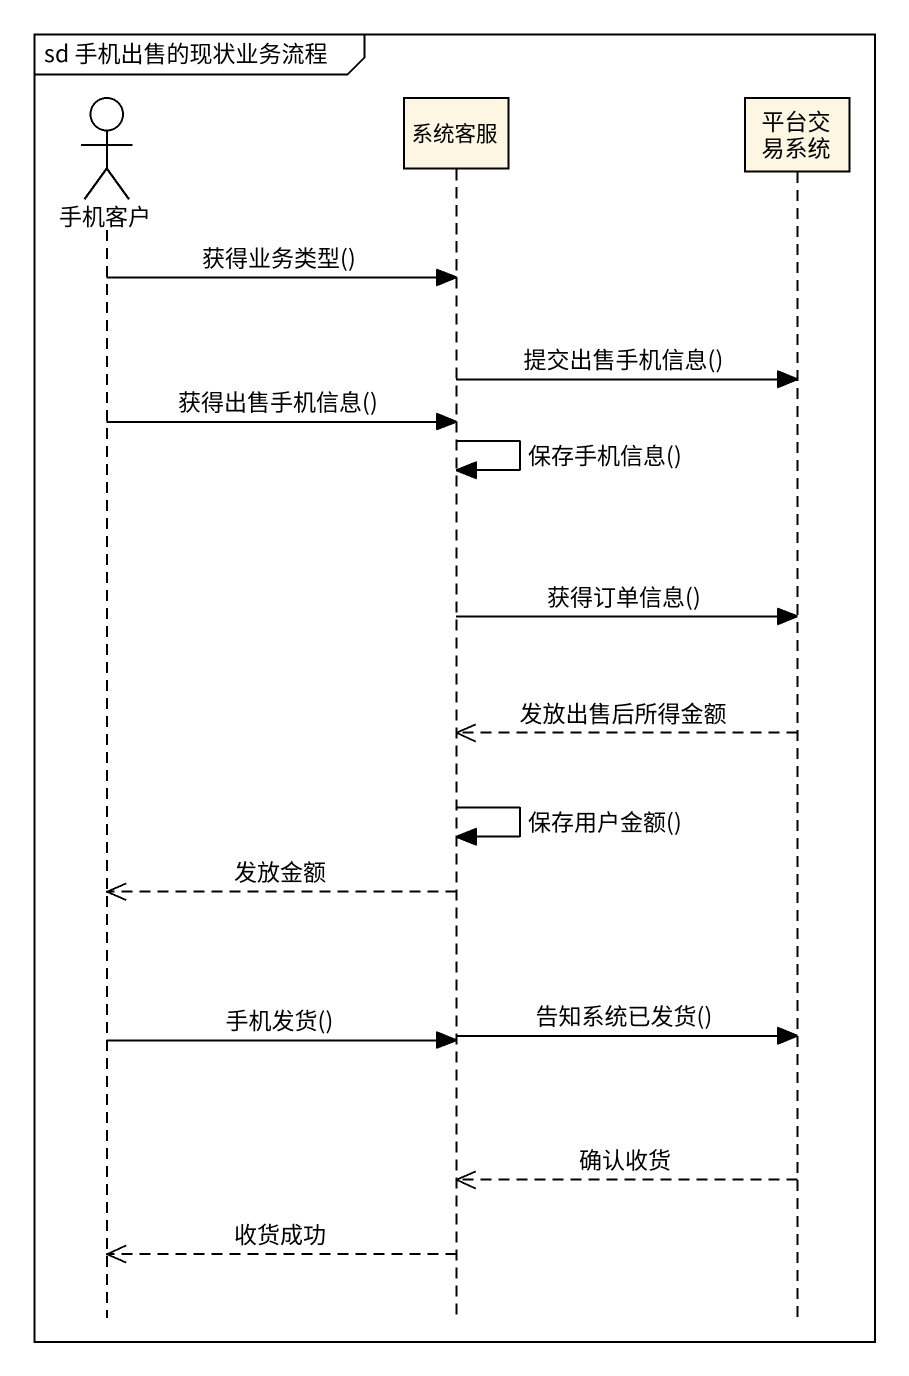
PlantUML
@startuml
mainframe sd 手机出售的现状业务流程
hide footbox
actor 手机客户
participant 系统客服
participant 平台交易系统

手机客户 -> 系统客服 : 获得业务类型()
系统客服 -> 平台交易系统 : 提交出售手机信息()
手机客户 -> 系统客服 : 获得出售手机信息()
系统客服 -> 系统客服 : 保存手机信息()
系统客服 -> 平台交易系统 : 获得订单信息()
平台交易系统 -->> 系统客服 : 发放出售后所得金额
系统客服 -> 系统客服 : 保存用户金额()
系统客服 -->> 手机客户 : 发放金额
系统客服 -> 平台交易系统 : 告知系统已发货()
手机客户 -> 系统客服 : 手机发货()
平台交易系统 -->> 系统客服 : 确认收货
系统客服 -->> 手机客户 : 收货成功
@enduml
